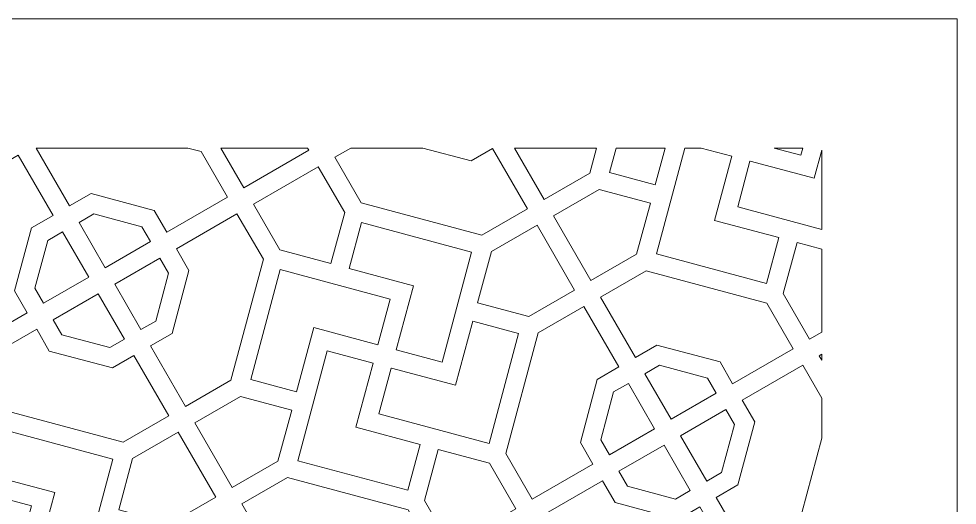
# Model space of a CAD drawing. Header units: centimetres. Extents: x 1.9 to 18.1, y -9.5 to 9.5.
# Drawn here: x 13.928 to 18.098, y -2.219 to -0.056 of the extents above; entities that cross this region are included whole.
import ezdxf

# ---------------------------------------------------------------- set-up
doc = ezdxf.new("R2010")
doc.units = ezdxf.units.CM
doc.header["$MEASUREMENT"] = 0
doc.layers.add('layer 1', color=7, linetype='Continuous')

msp = doc.modelspace()

# ---------------------------------------------------------------- linework, layer by layer
at = {"layer": 'layer 1', "color": 7, "lineweight": 9}
for points, knots in [([(1.85394, -0.05571), (1.85394, -0.05571), (18.09811, -0.05571), (18.09811, -0.05571), (18.09811, -0.05571), (18.09811, -0.05571), (18.09811, -9.49999), (18.09811, -9.49999), (18.09811, -9.49999), (18.09811, -9.49999), (1.85394, -9.49999), (1.85394, -9.49999), (1.85394, -9.49999), (1.85394, -9.49999), (1.85394, -0.05571), (1.85394, -0.05571)], [0, 0, 0, 0, 0.2, 0.2, 0.2, 0.2, 0.4, 0.4, 0.4, 0.4, 0.6, 0.6, 0.6, 0.6, 1, 1, 1, 1]), ([(13.90988, -1.26626), (13.90988, -1.26626), (13.985, -0.98591), (13.985, -0.98591), (13.985, -0.98591), (13.985, -0.98591), (14.08087, -0.93056), (14.08087, -0.93056), (14.08087, -0.93056), (14.08087, -0.93056), (13.92576, -0.6619), (13.92576, -0.6619), (13.92576, -0.6619), (13.92576, -0.6619), (13.72272, -0.77913), (13.72272, -0.77913), (13.72272, -0.77913), (13.72272, -0.77913), (13.57892, -1.31577), (13.57892, -1.31577), (13.57892, -1.31577), (13.57892, -1.31577), (13.69611, -1.51874), (13.69611, -1.51874), (13.69611, -1.51874), (13.69611, -1.51874), (13.96576, -1.36305), (13.96576, -1.36305), (13.96576, -1.36305), (13.96576, -1.36305), (13.90988, -1.26626), (13.90988, -1.26626)], [0, 0, 0, 0, 0.1111111, 0.1111111, 0.1111111, 0.1111111, 0.2222222, 0.2222222, 0.2222222, 0.2222222, 0.3333333, 0.3333333, 0.3333333, 0.3333333, 0.4444444, 0.4444444, 0.4444444, 0.4444444, 0.5555556, 0.5555556, 0.5555556, 0.5555556, 0.6666667, 0.6666667, 0.6666667, 0.6666667, 0.7777778, 0.7777778, 0.7777778, 0.7777778, 1, 1, 1, 1]), ([(14.00537, -0.63061), (14.00537, -0.63061), (14.15412, -0.88826), (14.15412, -0.88826), (14.15412, -0.88826), (14.15412, -0.88826), (14.25, -0.83291), (14.25, -0.83291), (14.25, -0.83291), (14.25, -0.83291), (14.53035, -0.90803), (14.53035, -0.90803), (14.53035, -0.90803), (14.53035, -0.90803), (14.58624, -1.00482), (14.58624, -1.00482), (14.58624, -1.00482), (14.58624, -1.00482), (14.85573, -0.84923), (14.85573, -0.84923), (14.85573, -0.84923), (14.85573, -0.84923), (14.73854, -0.64627), (14.73854, -0.64627), (14.73854, -0.64627), (14.73854, -0.64627), (14.6801, -0.63061), (14.6801, -0.63061), (14.6801, -0.63061), (14.6801, -0.63061), (14.00537, -0.63061), (14.00537, -0.63061)], [0, 0, 0, 0, 0.1111111, 0.1111111, 0.1111111, 0.1111111, 0.2222222, 0.2222222, 0.2222222, 0.2222222, 0.3333333, 0.3333333, 0.3333333, 0.3333333, 0.4444444, 0.4444444, 0.4444444, 0.4444444, 0.5555556, 0.5555556, 0.5555556, 0.5555556, 0.6666667, 0.6666667, 0.6666667, 0.6666667, 0.7777778, 0.7777778, 0.7777778, 0.7777778, 1, 1, 1, 1]), ([(14.82666, -0.63061), (14.82666, -0.63061), (14.92859, -0.80716), (14.92859, -0.80716), (14.92859, -0.80716), (14.92859, -0.80716), (15.21697, -0.64067), (15.21697, -0.64067), (15.21697, -0.64067), (15.21697, -0.64067), (15.21116, -0.63061), (15.21116, -0.63061), (15.21116, -0.63061), (15.21116, -0.63061), (14.82666, -0.63061), (14.82666, -0.63061)], [0, 0, 0, 0, 0.2, 0.2, 0.2, 0.2, 0.4, 0.4, 0.4, 0.4, 0.6, 0.6, 0.6, 0.6, 1, 1, 1, 1]), ([(15.40356, -0.63061), (15.40356, -0.63061), (15.33213, -0.67185), (15.33213, -0.67185), (15.33213, -0.67185), (15.33213, -0.67185), (15.44918, -0.87459), (15.44918, -0.87459), (15.44918, -0.87459), (15.44918, -0.87459), (15.98619, -1.01848), (15.98619, -1.01848), (15.98619, -1.01848), (15.98619, -1.01848), (16.189, -0.90138), (16.189, -0.90138), (16.189, -0.90138), (16.189, -0.90138), (16.03389, -0.63273), (16.03389, -0.63273), (16.03389, -0.63273), (16.03389, -0.63273), (15.93802, -0.68808), (15.93802, -0.68808), (15.93802, -0.68808), (15.93802, -0.68808), (15.72352, -0.63061), (15.72352, -0.63061), (15.72352, -0.63061), (15.72352, -0.63061), (15.40356, -0.63061), (15.40356, -0.63061)], [0, 0, 0, 0, 0.1111111, 0.1111111, 0.1111111, 0.1111111, 0.2222222, 0.2222222, 0.2222222, 0.2222222, 0.3333333, 0.3333333, 0.3333333, 0.3333333, 0.4444444, 0.4444444, 0.4444444, 0.4444444, 0.5555556, 0.5555556, 0.5555556, 0.5555556, 0.6666667, 0.6666667, 0.6666667, 0.6666667, 0.7777778, 0.7777778, 0.7777778, 0.7777778, 1, 1, 1, 1]), ([(16.13034, -0.63061), (16.13034, -0.63061), (16.26225, -0.85909), (16.26225, -0.85909), (16.26225, -0.85909), (16.26225, -0.85909), (16.46507, -0.74199), (16.46507, -0.74199), (16.46507, -0.74199), (16.46507, -0.74199), (16.49491, -0.63061), (16.49491, -0.63061), (16.49491, -0.63061), (16.49491, -0.63061), (16.13034, -0.63061), (16.13034, -0.63061)], [0, 0, 0, 0, 0.2, 0.2, 0.2, 0.2, 0.4, 0.4, 0.4, 0.4, 0.6, 0.6, 0.6, 0.6, 1, 1, 1, 1]), ([(16.58202, -0.63061), (16.58202, -0.63061), (16.55273, -0.7399), (16.55273, -0.7399), (16.55273, -0.7399), (16.55273, -0.7399), (16.75649, -0.7945), (16.75649, -0.7945), (16.75649, -0.7945), (16.75649, -0.7945), (16.8004, -0.63061), (16.8004, -0.63061), (16.8004, -0.63061), (16.8004, -0.63061), (16.58202, -0.63061), (16.58202, -0.63061)], [0, 0, 0, 0, 0.2, 0.2, 0.2, 0.2, 0.4, 0.4, 0.4, 0.4, 0.6, 0.6, 0.6, 0.6, 1, 1, 1, 1]), ([(16.8875, -0.63061), (16.8875, -0.63061), (16.76141, -1.10119), (16.76141, -1.10119), (16.76141, -1.10119), (16.76141, -1.10119), (17.25038, -1.23221), (17.25038, -1.23221), (17.25038, -1.23221), (17.25038, -1.23221), (17.30495, -1.02858), (17.30495, -1.02858), (17.30495, -1.02858), (17.30495, -1.02858), (17.01961, -0.95212), (17.01961, -0.95212), (17.01961, -0.95212), (17.01961, -0.95212), (17.09606, -0.66679), (17.09606, -0.66679), (17.09606, -0.66679), (17.09606, -0.66679), (16.96106, -0.63061), (16.96106, -0.63061), (16.96106, -0.63061), (16.96106, -0.63061), (16.8875, -0.63061), (16.8875, -0.63061)], [0, 0, 0, 0, 0.125, 0.125, 0.125, 0.125, 0.25, 0.25, 0.25, 0.25, 0.375, 0.375, 0.375, 0.375, 0.5, 0.5, 0.5, 0.5, 0.625, 0.625, 0.625, 0.625, 0.75, 0.75, 0.75, 0.75, 1, 1, 1, 1]), ([(17.49645, -0.63942), (17.49645, -0.63942), (17.46274, -0.76523), (17.46274, -0.76523), (17.46274, -0.76523), (17.46274, -0.76523), (17.17776, -0.68887), (17.17776, -0.68887), (17.17776, -0.68887), (17.17776, -0.68887), (17.17774, -0.68897), (17.17774, -0.68897), (17.17774, -0.68897), (17.17774, -0.68897), (17.17726, -0.68884), (17.17726, -0.68884), (17.17726, -0.68884), (17.17726, -0.68884), (17.12266, -0.89263), (17.12266, -0.89263), (17.12266, -0.89263), (17.12266, -0.89263), (17.49645, -0.99279), (17.49645, -0.99279), (17.49645, -0.99279), (17.49645, -0.99279), (17.49645, -0.63942), (17.49645, -0.63942)], [0, 0, 0, 0, 0.125, 0.125, 0.125, 0.125, 0.25, 0.25, 0.25, 0.25, 0.375, 0.375, 0.375, 0.375, 0.5, 0.5, 0.5, 0.5, 0.625, 0.625, 0.625, 0.625, 0.75, 0.75, 0.75, 0.75, 1, 1, 1, 1]), ([(17.2854, -0.63061), (17.2854, -0.63061), (17.40325, -0.66219), (17.40325, -0.66219), (17.40325, -0.66219), (17.40325, -0.66219), (17.41171, -0.63061), (17.41171, -0.63061), (17.41171, -0.63061), (17.41171, -0.63061), (17.2854, -0.63061), (17.2854, -0.63061)], [0, 0, 0, 0, 0.25, 0.25, 0.25, 0.25, 0.5, 0.5, 0.5, 0.5, 1, 1, 1, 1]), ([(15.31567, -1.14443), (15.31567, -1.14443), (15.37658, -0.91712), (15.37658, -0.91712), (15.37658, -0.91712), (15.37658, -0.91712), (15.25926, -0.71392), (15.25926, -0.71392), (15.25926, -0.71392), (15.25926, -0.71392), (14.97088, -0.88042), (14.97088, -0.88042), (14.97088, -0.88042), (14.97088, -0.88042), (15.08811, -1.08345), (15.08811, -1.08345), (15.08811, -1.08345), (15.08811, -1.08345), (15.31567, -1.14443), (15.31567, -1.14443)], [0, 0, 0, 0, 0.1666667, 0.1666667, 0.1666667, 0.1666667, 0.3333333, 0.3333333, 0.3333333, 0.3333333, 0.5, 0.5, 0.5, 0.5, 0.6666667, 0.6666667, 0.6666667, 0.6666667, 1, 1, 1, 1]), ([(16.47081, -1.22033), (16.47081, -1.22033), (16.67378, -1.10315), (16.67378, -1.10315), (16.67378, -1.10315), (16.67378, -1.10315), (16.73471, -0.87577), (16.73471, -0.87577), (16.73471, -0.87577), (16.73471, -0.87577), (16.50722, -0.81481), (16.50722, -0.81481), (16.50722, -0.81481), (16.50722, -0.81481), (16.30432, -0.93195), (16.30432, -0.93195), (16.30432, -0.93195), (16.30432, -0.93195), (16.47081, -1.22033), (16.47081, -1.22033)], [0, 0, 0, 0, 0.1666667, 0.1666667, 0.1666667, 0.1666667, 0.3333333, 0.3333333, 0.3333333, 0.3333333, 0.5, 0.5, 0.5, 0.5, 0.6666667, 0.6666667, 0.6666667, 0.6666667, 1, 1, 1, 1]), ([(14.51337, -1.04689), (14.51337, -1.04689), (14.47491, -0.98028), (14.47491, -0.98028), (14.47491, -0.98028), (14.47491, -0.98028), (14.26189, -0.9232), (14.26189, -0.9232), (14.26189, -0.9232), (14.26189, -0.9232), (14.19619, -0.96113), (14.19619, -0.96113), (14.19619, -0.96113), (14.19619, -0.96113), (14.31262, -1.16279), (14.31262, -1.16279), (14.31262, -1.16279), (14.31262, -1.16279), (14.51337, -1.04689), (14.51337, -1.04689)], [0, 0, 0, 0, 0.1666667, 0.1666667, 0.1666667, 0.1666667, 0.3333333, 0.3333333, 0.3333333, 0.3333333, 0.5, 0.5, 0.5, 0.5, 0.6666667, 0.6666667, 0.6666667, 0.6666667, 1, 1, 1, 1]), ([(14.68441, -1.17487), (14.68441, -1.17487), (14.60929, -1.45522), (14.60929, -1.45522), (14.60929, -1.45522), (14.60929, -1.45522), (14.51342, -1.51057), (14.51342, -1.51057), (14.51342, -1.51057), (14.51342, -1.51057), (14.66852, -1.77923), (14.66852, -1.77923), (14.66852, -1.77923), (14.66852, -1.77923), (14.87134, -1.66213), (14.87134, -1.66213), (14.87134, -1.66213), (14.87134, -1.66213), (15.01516, -1.12538), (15.01516, -1.12538), (15.01516, -1.12538), (15.01516, -1.12538), (14.89802, -0.92249), (14.89802, -0.92249), (14.89802, -0.92249), (14.89802, -0.92249), (14.62853, -1.07807), (14.62853, -1.07807), (14.62853, -1.07807), (14.62853, -1.07807), (14.68441, -1.17487), (14.68441, -1.17487)], [0, 0, 0, 0, 0.1111111, 0.1111111, 0.1111111, 0.1111111, 0.2222222, 0.2222222, 0.2222222, 0.2222222, 0.3333333, 0.3333333, 0.3333333, 0.3333333, 0.4444444, 0.4444444, 0.4444444, 0.4444444, 0.5555556, 0.5555556, 0.5555556, 0.5555556, 0.6666667, 0.6666667, 0.6666667, 0.6666667, 0.7777778, 0.7777778, 0.7777778, 0.7777778, 1, 1, 1, 1]), ([(15.60573, -1.52741), (15.60573, -1.52741), (15.60584, -1.52743), (15.60584, -1.52743), (15.60584, -1.52743), (15.60584, -1.52743), (15.60576, -1.52773), (15.60576, -1.52773), (15.60576, -1.52773), (15.60576, -1.52773), (15.80952, -1.58233), (15.80952, -1.58233), (15.80952, -1.58233), (15.80952, -1.58233), (15.94054, -1.09336), (15.94054, -1.09336), (15.94054, -1.09336), (15.94054, -1.09336), (15.45157, -0.96233), (15.45157, -0.96233), (15.45157, -0.96233), (15.45157, -0.96233), (15.39694, -1.1662), (15.39694, -1.1662), (15.39694, -1.1662), (15.39694, -1.1662), (15.68204, -1.24259), (15.68204, -1.24259), (15.68204, -1.24259), (15.68204, -1.24259), (15.60573, -1.52741), (15.60573, -1.52741)], [0, 0, 0, 0, 0.1111111, 0.1111111, 0.1111111, 0.1111111, 0.2222222, 0.2222222, 0.2222222, 0.2222222, 0.3333333, 0.3333333, 0.3333333, 0.3333333, 0.4444444, 0.4444444, 0.4444444, 0.4444444, 0.5555556, 0.5555556, 0.5555556, 0.5555556, 0.6666667, 0.6666667, 0.6666667, 0.6666667, 0.7777778, 0.7777778, 0.7777778, 0.7777778, 1, 1, 1, 1]), ([(16.23107, -0.97425), (16.23107, -0.97425), (16.02817, -1.09139), (16.02817, -1.09139), (16.02817, -1.09139), (16.02817, -1.09139), (15.96718, -1.31901), (15.96718, -1.31901), (15.96718, -1.31901), (15.96718, -1.31901), (16.19443, -1.3799), (16.19443, -1.3799), (16.19443, -1.3799), (16.19443, -1.3799), (16.39756, -1.26262), (16.39756, -1.26262), (16.39756, -1.26262), (16.39756, -1.26262), (16.23107, -0.97425), (16.23107, -0.97425)], [0, 0, 0, 0, 0.1666667, 0.1666667, 0.1666667, 0.1666667, 0.3333333, 0.3333333, 0.3333333, 0.3333333, 0.5, 0.5, 0.5, 0.5, 0.6666667, 0.6666667, 0.6666667, 0.6666667, 1, 1, 1, 1]), ([(14.03862, -1.32099), (14.03862, -1.32099), (14.23937, -1.20509), (14.23937, -1.20509), (14.23937, -1.20509), (14.23937, -1.20509), (14.12294, -1.00342), (14.12294, -1.00342), (14.12294, -1.00342), (14.12294, -1.00342), (14.05725, -1.04135), (14.05725, -1.04135), (14.05725, -1.04135), (14.05725, -1.04135), (14.00017, -1.25438), (14.00017, -1.25438), (14.00017, -1.25438), (14.00017, -1.25438), (14.03862, -1.32099), (14.03862, -1.32099)], [0, 0, 0, 0, 0.1666667, 0.1666667, 0.1666667, 0.1666667, 0.3333333, 0.3333333, 0.3333333, 0.3333333, 0.5, 0.5, 0.5, 0.5, 0.6666667, 0.6666667, 0.6666667, 0.6666667, 1, 1, 1, 1]), ([(17.49645, -1.07989), (17.49645, -1.07989), (17.38622, -1.05035), (17.38622, -1.05035), (17.38622, -1.05035), (17.38622, -1.05035), (17.32528, -1.27778), (17.32528, -1.27778), (17.32528, -1.27778), (17.32528, -1.27778), (17.44246, -1.48075), (17.44246, -1.48075), (17.44246, -1.48075), (17.44246, -1.48075), (17.49645, -1.44958), (17.49645, -1.44958), (17.49645, -1.44958), (17.49645, -1.44958), (17.49645, -1.07989), (17.49645, -1.07989)], [0, 0, 0, 0, 0.1666667, 0.1666667, 0.1666667, 0.1666667, 0.3333333, 0.3333333, 0.3333333, 0.3333333, 0.5, 0.5, 0.5, 0.5, 0.6666667, 0.6666667, 0.6666667, 0.6666667, 1, 1, 1, 1]), ([(14.55566, -1.12014), (14.55566, -1.12014), (14.35492, -1.23604), (14.35492, -1.23604), (14.35492, -1.23604), (14.35492, -1.23604), (14.47135, -1.43771), (14.47135, -1.43771), (14.47135, -1.43771), (14.47135, -1.43771), (14.53704, -1.39978), (14.53704, -1.39978), (14.53704, -1.39978), (14.53704, -1.39978), (14.59412, -1.18675), (14.59412, -1.18675), (14.59412, -1.18675), (14.59412, -1.18675), (14.55566, -1.12014), (14.55566, -1.12014)], [0, 0, 0, 0, 0.1666667, 0.1666667, 0.1666667, 0.1666667, 0.3333333, 0.3333333, 0.3333333, 0.3333333, 0.5, 0.5, 0.5, 0.5, 0.6666667, 0.6666667, 0.6666667, 0.6666667, 1, 1, 1, 1]), ([(15.5242, -1.50561), (15.5242, -1.50561), (15.52444, -1.50568), (15.52444, -1.50568), (15.52444, -1.50568), (15.52444, -1.50568), (15.57899, -1.3021), (15.57899, -1.3021), (15.57899, -1.3021), (15.57899, -1.3021), (15.09002, -1.17107), (15.09002, -1.17107), (15.09002, -1.17107), (15.09002, -1.17107), (14.959, -1.66004), (14.959, -1.66004), (14.959, -1.66004), (14.959, -1.66004), (15.16276, -1.71464), (15.16276, -1.71464), (15.16276, -1.71464), (15.16276, -1.71464), (15.23921, -1.42931), (15.23921, -1.42931), (15.23921, -1.42931), (15.23921, -1.42931), (15.52418, -1.50567), (15.52418, -1.50567), (15.52418, -1.50567), (15.52418, -1.50567), (15.5242, -1.50561), (15.5242, -1.50561)], [0, 0, 0, 0, 0.1111111, 0.1111111, 0.1111111, 0.1111111, 0.2222222, 0.2222222, 0.2222222, 0.2222222, 0.3333333, 0.3333333, 0.3333333, 0.3333333, 0.4444444, 0.4444444, 0.4444444, 0.4444444, 0.5555556, 0.5555556, 0.5555556, 0.5555556, 0.6666667, 0.6666667, 0.6666667, 0.6666667, 0.7777778, 0.7777778, 0.7777778, 0.7777778, 1, 1, 1, 1]), ([(17.04422, -1.58162), (17.04422, -1.58162), (17.10011, -1.67841), (17.10011, -1.67841), (17.10011, -1.67841), (17.10011, -1.67841), (17.36959, -1.52282), (17.36959, -1.52282), (17.36959, -1.52282), (17.36959, -1.52282), (17.25241, -1.31986), (17.25241, -1.31986), (17.25241, -1.31986), (17.25241, -1.31986), (16.71577, -1.17606), (16.71577, -1.17606), (16.71577, -1.17606), (16.71577, -1.17606), (16.51288, -1.2932), (16.51288, -1.2932), (16.51288, -1.2932), (16.51288, -1.2932), (16.66799, -1.56185), (16.66799, -1.56185), (16.66799, -1.56185), (16.66799, -1.56185), (16.76387, -1.5065), (16.76387, -1.5065), (16.76387, -1.5065), (16.76387, -1.5065), (17.04422, -1.58162), (17.04422, -1.58162)], [0, 0, 0, 0, 0.1111111, 0.1111111, 0.1111111, 0.1111111, 0.2222222, 0.2222222, 0.2222222, 0.2222222, 0.3333333, 0.3333333, 0.3333333, 0.3333333, 0.4444444, 0.4444444, 0.4444444, 0.4444444, 0.5555556, 0.5555556, 0.5555556, 0.5555556, 0.6666667, 0.6666667, 0.6666667, 0.6666667, 0.7777778, 0.7777778, 0.7777778, 0.7777778, 1, 1, 1, 1]), ([(14.08092, -1.39424), (14.08092, -1.39424), (14.11937, -1.46085), (14.11937, -1.46085), (14.11937, -1.46085), (14.11937, -1.46085), (14.3324, -1.51793), (14.3324, -1.51793), (14.3324, -1.51793), (14.3324, -1.51793), (14.39809, -1.48), (14.39809, -1.48), (14.39809, -1.48), (14.39809, -1.48), (14.28166, -1.27834), (14.28166, -1.27834), (14.28166, -1.27834), (14.28166, -1.27834), (14.08092, -1.39424), (14.08092, -1.39424)], [0, 0, 0, 0, 0.1666667, 0.1666667, 0.1666667, 0.1666667, 0.3333333, 0.3333333, 0.3333333, 0.3333333, 0.5, 0.5, 0.5, 0.5, 0.6666667, 0.6666667, 0.6666667, 0.6666667, 1, 1, 1, 1]), ([(16.42374, -1.93985), (16.42374, -1.93985), (16.49886, -1.6595), (16.49886, -1.6595), (16.49886, -1.6595), (16.49886, -1.6595), (16.59474, -1.60414), (16.59474, -1.60414), (16.59474, -1.60414), (16.59474, -1.60414), (16.43963, -1.33549), (16.43963, -1.33549), (16.43963, -1.33549), (16.43963, -1.33549), (16.23658, -1.45272), (16.23658, -1.45272), (16.23658, -1.45272), (16.23658, -1.45272), (16.09279, -1.98936), (16.09279, -1.98936), (16.09279, -1.98936), (16.09279, -1.98936), (16.20997, -2.19233), (16.20997, -2.19233), (16.20997, -2.19233), (16.20997, -2.19233), (16.47963, -2.03664), (16.47963, -2.03664), (16.47963, -2.03664), (16.47963, -2.03664), (16.42374, -1.93985), (16.42374, -1.93985)], [0, 0, 0, 0, 0.1111111, 0.1111111, 0.1111111, 0.1111111, 0.2222222, 0.2222222, 0.2222222, 0.2222222, 0.3333333, 0.3333333, 0.3333333, 0.3333333, 0.4444444, 0.4444444, 0.4444444, 0.4444444, 0.5555556, 0.5555556, 0.5555556, 0.5555556, 0.6666667, 0.6666667, 0.6666667, 0.6666667, 0.7777778, 0.7777778, 0.7777778, 0.7777778, 1, 1, 1, 1]), ([(15.58403, -1.60901), (15.58403, -1.60901), (15.58401, -1.60911), (15.58401, -1.60911), (15.58401, -1.60911), (15.58401, -1.60911), (15.58353, -1.60898), (15.58353, -1.60898), (15.58353, -1.60898), (15.58353, -1.60898), (15.52893, -1.81277), (15.52893, -1.81277), (15.52893, -1.81277), (15.52893, -1.81277), (16.0179, -1.94379), (16.0179, -1.94379), (16.0179, -1.94379), (16.0179, -1.94379), (16.14891, -1.45482), (16.14891, -1.45482), (16.14891, -1.45482), (16.14891, -1.45482), (15.9454, -1.40028), (15.9454, -1.40028), (15.9454, -1.40028), (15.9454, -1.40028), (15.86901, -1.68537), (15.86901, -1.68537), (15.86901, -1.68537), (15.86901, -1.68537), (15.58403, -1.60901), (15.58403, -1.60901)], [0, 0, 0, 0, 0.1111111, 0.1111111, 0.1111111, 0.1111111, 0.2222222, 0.2222222, 0.2222222, 0.2222222, 0.3333333, 0.3333333, 0.3333333, 0.3333333, 0.4444444, 0.4444444, 0.4444444, 0.4444444, 0.5555556, 0.5555556, 0.5555556, 0.5555556, 0.6666667, 0.6666667, 0.6666667, 0.6666667, 0.7777778, 0.7777778, 0.7777778, 0.7777778, 1, 1, 1, 1]), ([(14.06394, -1.5331), (14.06394, -1.5331), (14.00805, -1.43631), (14.00805, -1.43631), (14.00805, -1.43631), (14.00805, -1.43631), (13.7384, -1.59199), (13.7384, -1.59199), (13.7384, -1.59199), (13.7384, -1.59199), (13.85545, -1.79473), (13.85545, -1.79473), (13.85545, -1.79473), (13.85545, -1.79473), (14.39246, -1.93862), (14.39246, -1.93862), (14.39246, -1.93862), (14.39246, -1.93862), (14.59527, -1.82152), (14.59527, -1.82152), (14.59527, -1.82152), (14.59527, -1.82152), (14.44016, -1.55287), (14.44016, -1.55287), (14.44016, -1.55287), (14.44016, -1.55287), (14.34429, -1.60822), (14.34429, -1.60822), (14.34429, -1.60822), (14.34429, -1.60822), (14.06394, -1.5331), (14.06394, -1.5331)], [0, 0, 0, 0, 0.1111111, 0.1111111, 0.1111111, 0.1111111, 0.2222222, 0.2222222, 0.2222222, 0.2222222, 0.3333333, 0.3333333, 0.3333333, 0.3333333, 0.4444444, 0.4444444, 0.4444444, 0.4444444, 0.5555556, 0.5555556, 0.5555556, 0.5555556, 0.6666667, 0.6666667, 0.6666667, 0.6666667, 0.7777778, 0.7777778, 0.7777778, 0.7777778, 1, 1, 1, 1]), ([(15.50234, -1.58692), (15.50234, -1.58692), (15.2987, -1.53236), (15.2987, -1.53236), (15.2987, -1.53236), (15.2987, -1.53236), (15.16768, -2.02133), (15.16768, -2.02133), (15.16768, -2.02133), (15.16768, -2.02133), (15.65666, -2.15235), (15.65666, -2.15235), (15.65666, -2.15235), (15.65666, -2.15235), (15.71122, -1.94872), (15.71122, -1.94872), (15.71122, -1.94872), (15.71122, -1.94872), (15.42588, -1.87226), (15.42588, -1.87226), (15.42588, -1.87226), (15.42588, -1.87226), (15.50234, -1.58692), (15.50234, -1.58692)], [0, 0, 0, 0, 0.1428571, 0.1428571, 0.1428571, 0.1428571, 0.2857143, 0.2857143, 0.2857143, 0.2857143, 0.4285714, 0.4285714, 0.4285714, 0.4285714, 0.5714286, 0.5714286, 0.5714286, 0.5714286, 0.7142857, 0.7142857, 0.7142857, 0.7142857, 1, 1, 1, 1]), ([(17.49645, -1.54725), (17.49645, -1.54725), (17.48475, -1.55401), (17.48475, -1.55401), (17.48475, -1.55401), (17.48475, -1.55401), (17.49645, -1.57427), (17.49645, -1.57427), (17.49645, -1.57427), (17.49645, -1.57427), (17.49645, -1.54725), (17.49645, -1.54725)], [0, 0, 0, 0, 0.25, 0.25, 0.25, 0.25, 0.5, 0.5, 0.5, 0.5, 1, 1, 1, 1]), ([(17.02724, -1.72048), (17.02724, -1.72048), (16.98878, -1.65387), (16.98878, -1.65387), (16.98878, -1.65387), (16.98878, -1.65387), (16.77576, -1.59679), (16.77576, -1.59679), (16.77576, -1.59679), (16.77576, -1.59679), (16.71006, -1.63472), (16.71006, -1.63472), (16.71006, -1.63472), (16.71006, -1.63472), (16.82649, -1.83638), (16.82649, -1.83638), (16.82649, -1.83638), (16.82649, -1.83638), (17.02724, -1.72048), (17.02724, -1.72048)], [0, 0, 0, 0, 0.1666667, 0.1666667, 0.1666667, 0.1666667, 0.3333333, 0.3333333, 0.3333333, 0.3333333, 0.5, 0.5, 0.5, 0.5, 0.6666667, 0.6666667, 0.6666667, 0.6666667, 1, 1, 1, 1]), ([(17.49645, -1.74255), (17.49645, -1.74255), (17.41188, -1.59607), (17.41188, -1.59607), (17.41188, -1.59607), (17.41188, -1.59607), (17.1424, -1.75166), (17.1424, -1.75166), (17.1424, -1.75166), (17.1424, -1.75166), (17.19828, -1.84846), (17.19828, -1.84846), (17.19828, -1.84846), (17.19828, -1.84846), (17.12316, -2.12881), (17.12316, -2.12881), (17.12316, -2.12881), (17.12316, -2.12881), (17.02728, -2.18416), (17.02728, -2.18416), (17.02728, -2.18416), (17.02728, -2.18416), (17.18239, -2.45282), (17.18239, -2.45282), (17.18239, -2.45282), (17.18239, -2.45282), (17.38521, -2.33572), (17.38521, -2.33572), (17.38521, -2.33572), (17.38521, -2.33572), (17.49645, -1.92055), (17.49645, -1.92055), (17.49645, -1.92055), (17.49645, -1.92055), (17.49645, -1.74255), (17.49645, -1.74255)], [0, 0, 0, 0, 0.1, 0.1, 0.1, 0.1, 0.2, 0.2, 0.2, 0.2, 0.3, 0.3, 0.3, 0.3, 0.4, 0.4, 0.4, 0.4, 0.5, 0.5, 0.5, 0.5, 0.6, 0.6, 0.6, 0.6, 0.7, 0.7, 0.7, 0.7, 0.8, 0.8, 0.8, 0.8, 1, 1, 1, 1]), ([(16.55249, -1.99458), (16.55249, -1.99458), (16.75324, -1.87867), (16.75324, -1.87867), (16.75324, -1.87867), (16.75324, -1.87867), (16.63681, -1.67701), (16.63681, -1.67701), (16.63681, -1.67701), (16.63681, -1.67701), (16.57111, -1.71494), (16.57111, -1.71494), (16.57111, -1.71494), (16.57111, -1.71494), (16.51403, -1.92797), (16.51403, -1.92797), (16.51403, -1.92797), (16.51403, -1.92797), (16.55249, -1.99458), (16.55249, -1.99458)], [0, 0, 0, 0, 0.1666667, 0.1666667, 0.1666667, 0.1666667, 0.3333333, 0.3333333, 0.3333333, 0.3333333, 0.5, 0.5, 0.5, 0.5, 0.6666667, 0.6666667, 0.6666667, 0.6666667, 1, 1, 1, 1]), ([(14.87709, -2.14047), (14.87709, -2.14047), (15.08005, -2.02329), (15.08005, -2.02329), (15.08005, -2.02329), (15.08005, -2.02329), (15.14098, -1.79591), (15.14098, -1.79591), (15.14098, -1.79591), (15.14098, -1.79591), (14.91349, -1.73495), (14.91349, -1.73495), (14.91349, -1.73495), (14.91349, -1.73495), (14.71059, -1.85209), (14.71059, -1.85209), (14.71059, -1.85209), (14.71059, -1.85209), (14.87709, -2.14047), (14.87709, -2.14047)], [0, 0, 0, 0, 0.1666667, 0.1666667, 0.1666667, 0.1666667, 0.3333333, 0.3333333, 0.3333333, 0.3333333, 0.5, 0.5, 0.5, 0.5, 0.6666667, 0.6666667, 0.6666667, 0.6666667, 1, 1, 1, 1]), ([(17.06953, -1.79373), (17.06953, -1.79373), (16.86878, -1.90963), (16.86878, -1.90963), (16.86878, -1.90963), (16.86878, -1.90963), (16.98521, -2.1113), (16.98521, -2.1113), (16.98521, -2.1113), (16.98521, -2.1113), (17.05091, -2.07337), (17.05091, -2.07337), (17.05091, -2.07337), (17.05091, -2.07337), (17.10799, -1.86034), (17.10799, -1.86034), (17.10799, -1.86034), (17.10799, -1.86034), (17.06953, -1.79373), (17.06953, -1.79373)], [0, 0, 0, 0, 0.1666667, 0.1666667, 0.1666667, 0.1666667, 0.3333333, 0.3333333, 0.3333333, 0.3333333, 0.5, 0.5, 0.5, 0.5, 0.6666667, 0.6666667, 0.6666667, 0.6666667, 1, 1, 1, 1]), ([(14.012, -2.44755), (14.012, -2.44755), (14.01211, -2.44757), (14.01211, -2.44757), (14.01211, -2.44757), (14.01211, -2.44757), (14.01203, -2.44787), (14.01203, -2.44787), (14.01203, -2.44787), (14.01203, -2.44787), (14.21579, -2.50247), (14.21579, -2.50247), (14.21579, -2.50247), (14.21579, -2.50247), (14.34681, -2.0135), (14.34681, -2.0135), (14.34681, -2.0135), (14.34681, -2.0135), (13.85784, -1.88247), (13.85784, -1.88247), (13.85784, -1.88247), (13.85784, -1.88247), (13.80321, -2.08634), (13.80321, -2.08634), (13.80321, -2.08634), (13.80321, -2.08634), (14.08831, -2.16273), (14.08831, -2.16273), (14.08831, -2.16273), (14.08831, -2.16273), (14.012, -2.44755), (14.012, -2.44755)], [0, 0, 0, 0, 0.1111111, 0.1111111, 0.1111111, 0.1111111, 0.2222222, 0.2222222, 0.2222222, 0.2222222, 0.3333333, 0.3333333, 0.3333333, 0.3333333, 0.4444444, 0.4444444, 0.4444444, 0.4444444, 0.5555556, 0.5555556, 0.5555556, 0.5555556, 0.6666667, 0.6666667, 0.6666667, 0.6666667, 0.7777778, 0.7777778, 0.7777778, 0.7777778, 1, 1, 1, 1]), ([(14.63734, -1.89439), (14.63734, -1.89439), (14.43444, -2.01153), (14.43444, -2.01153), (14.43444, -2.01153), (14.43444, -2.01153), (14.37345, -2.23915), (14.37345, -2.23915), (14.37345, -2.23915), (14.37345, -2.23915), (14.6007, -2.30004), (14.6007, -2.30004), (14.6007, -2.30004), (14.6007, -2.30004), (14.80383, -2.18276), (14.80383, -2.18276), (14.80383, -2.18276), (14.80383, -2.18276), (14.63734, -1.89439), (14.63734, -1.89439)], [0, 0, 0, 0, 0.1666667, 0.1666667, 0.1666667, 0.1666667, 0.3333333, 0.3333333, 0.3333333, 0.3333333, 0.5, 0.5, 0.5, 0.5, 0.6666667, 0.6666667, 0.6666667, 0.6666667, 1, 1, 1, 1]), ([(16.59478, -2.06783), (16.59478, -2.06783), (16.63324, -2.13444), (16.63324, -2.13444), (16.63324, -2.13444), (16.63324, -2.13444), (16.84627, -2.19152), (16.84627, -2.19152), (16.84627, -2.19152), (16.84627, -2.19152), (16.91196, -2.15359), (16.91196, -2.15359), (16.91196, -2.15359), (16.91196, -2.15359), (16.79553, -1.95193), (16.79553, -1.95193), (16.79553, -1.95193), (16.79553, -1.95193), (16.59478, -2.06783), (16.59478, -2.06783)], [0, 0, 0, 0, 0.1666667, 0.1666667, 0.1666667, 0.1666667, 0.3333333, 0.3333333, 0.3333333, 0.3333333, 0.5, 0.5, 0.5, 0.5, 0.6666667, 0.6666667, 0.6666667, 0.6666667, 1, 1, 1, 1]), ([(16.13711, -2.2344), (16.13711, -2.2344), (16.01993, -2.03143), (16.01993, -2.03143), (16.01993, -2.03143), (16.01993, -2.03143), (15.79249, -1.97049), (15.79249, -1.97049), (15.79249, -1.97049), (15.79249, -1.97049), (15.73155, -2.19792), (15.73155, -2.19792), (15.73155, -2.19792), (15.73155, -2.19792), (15.84873, -2.40089), (15.84873, -2.40089), (15.84873, -2.40089), (15.84873, -2.40089), (16.13711, -2.2344), (16.13711, -2.2344)], [0, 0, 0, 0, 0.1666667, 0.1666667, 0.1666667, 0.1666667, 0.3333333, 0.3333333, 0.3333333, 0.3333333, 0.5, 0.5, 0.5, 0.5, 0.6666667, 0.6666667, 0.6666667, 0.6666667, 1, 1, 1, 1]), ([(13.93047, -2.42575), (13.93047, -2.42575), (13.93072, -2.42582), (13.93072, -2.42582), (13.93072, -2.42582), (13.93072, -2.42582), (13.98526, -2.22223), (13.98526, -2.22223), (13.98526, -2.22223), (13.98526, -2.22223), (13.4963, -2.09121), (13.4963, -2.09121), (13.4963, -2.09121), (13.4963, -2.09121), (13.36527, -2.58018), (13.36527, -2.58018), (13.36527, -2.58018), (13.36527, -2.58018), (13.56903, -2.63478), (13.56903, -2.63478), (13.56903, -2.63478), (13.56903, -2.63478), (13.64548, -2.34945), (13.64548, -2.34945), (13.64548, -2.34945), (13.64548, -2.34945), (13.93046, -2.42581), (13.93046, -2.42581), (13.93046, -2.42581), (13.93046, -2.42581), (13.93047, -2.42575), (13.93047, -2.42575)], [0, 0, 0, 0, 0.1111111, 0.1111111, 0.1111111, 0.1111111, 0.2222222, 0.2222222, 0.2222222, 0.2222222, 0.3333333, 0.3333333, 0.3333333, 0.3333333, 0.4444444, 0.4444444, 0.4444444, 0.4444444, 0.5555556, 0.5555556, 0.5555556, 0.5555556, 0.6666667, 0.6666667, 0.6666667, 0.6666667, 0.7777778, 0.7777778, 0.7777778, 0.7777778, 1, 1, 1, 1]), ([(15.45049, -2.50176), (15.45049, -2.50176), (15.50638, -2.59855), (15.50638, -2.59855), (15.50638, -2.59855), (15.50638, -2.59855), (15.77586, -2.44296), (15.77586, -2.44296), (15.77586, -2.44296), (15.77586, -2.44296), (15.65868, -2.24), (15.65868, -2.24), (15.65868, -2.24), (15.65868, -2.24), (15.12204, -2.0962), (15.12204, -2.0962), (15.12204, -2.0962), (15.12204, -2.0962), (14.91916, -2.21334), (14.91916, -2.21334), (14.91916, -2.21334), (14.91916, -2.21334), (15.07426, -2.48199), (15.07426, -2.48199), (15.07426, -2.48199), (15.07426, -2.48199), (15.17014, -2.42664), (15.17014, -2.42664), (15.17014, -2.42664), (15.17014, -2.42664), (15.45049, -2.50176), (15.45049, -2.50176)], [0, 0, 0, 0, 0.1111111, 0.1111111, 0.1111111, 0.1111111, 0.2222222, 0.2222222, 0.2222222, 0.2222222, 0.3333333, 0.3333333, 0.3333333, 0.3333333, 0.4444444, 0.4444444, 0.4444444, 0.4444444, 0.5555556, 0.5555556, 0.5555556, 0.5555556, 0.6666667, 0.6666667, 0.6666667, 0.6666667, 0.7777778, 0.7777778, 0.7777778, 0.7777778, 1, 1, 1, 1]), ([(16.5778, -2.20669), (16.5778, -2.20669), (16.52192, -2.1099), (16.52192, -2.1099), (16.52192, -2.1099), (16.52192, -2.1099), (16.25227, -2.26558), (16.25227, -2.26558), (16.25227, -2.26558), (16.25227, -2.26558), (16.36932, -2.46832), (16.36932, -2.46832), (16.36932, -2.46832), (16.36932, -2.46832), (16.90632, -2.6122), (16.90632, -2.6122), (16.90632, -2.6122), (16.90632, -2.6122), (17.10914, -2.49511), (17.10914, -2.49511), (17.10914, -2.49511), (17.10914, -2.49511), (16.95403, -2.22646), (16.95403, -2.22646), (16.95403, -2.22646), (16.95403, -2.22646), (16.85815, -2.28181), (16.85815, -2.28181), (16.85815, -2.28181), (16.85815, -2.28181), (16.5778, -2.20669), (16.5778, -2.20669)], [0, 0, 0, 0, 0.1111111, 0.1111111, 0.1111111, 0.1111111, 0.2222222, 0.2222222, 0.2222222, 0.2222222, 0.3333333, 0.3333333, 0.3333333, 0.3333333, 0.4444444, 0.4444444, 0.4444444, 0.4444444, 0.5555556, 0.5555556, 0.5555556, 0.5555556, 0.6666667, 0.6666667, 0.6666667, 0.6666667, 0.7777778, 0.7777778, 0.7777778, 0.7777778, 1, 1, 1, 1])]:
    msp.add_open_spline(points, degree=3, knots=knots, dxfattribs=at)

doc.saveas('drawing.dxf')
